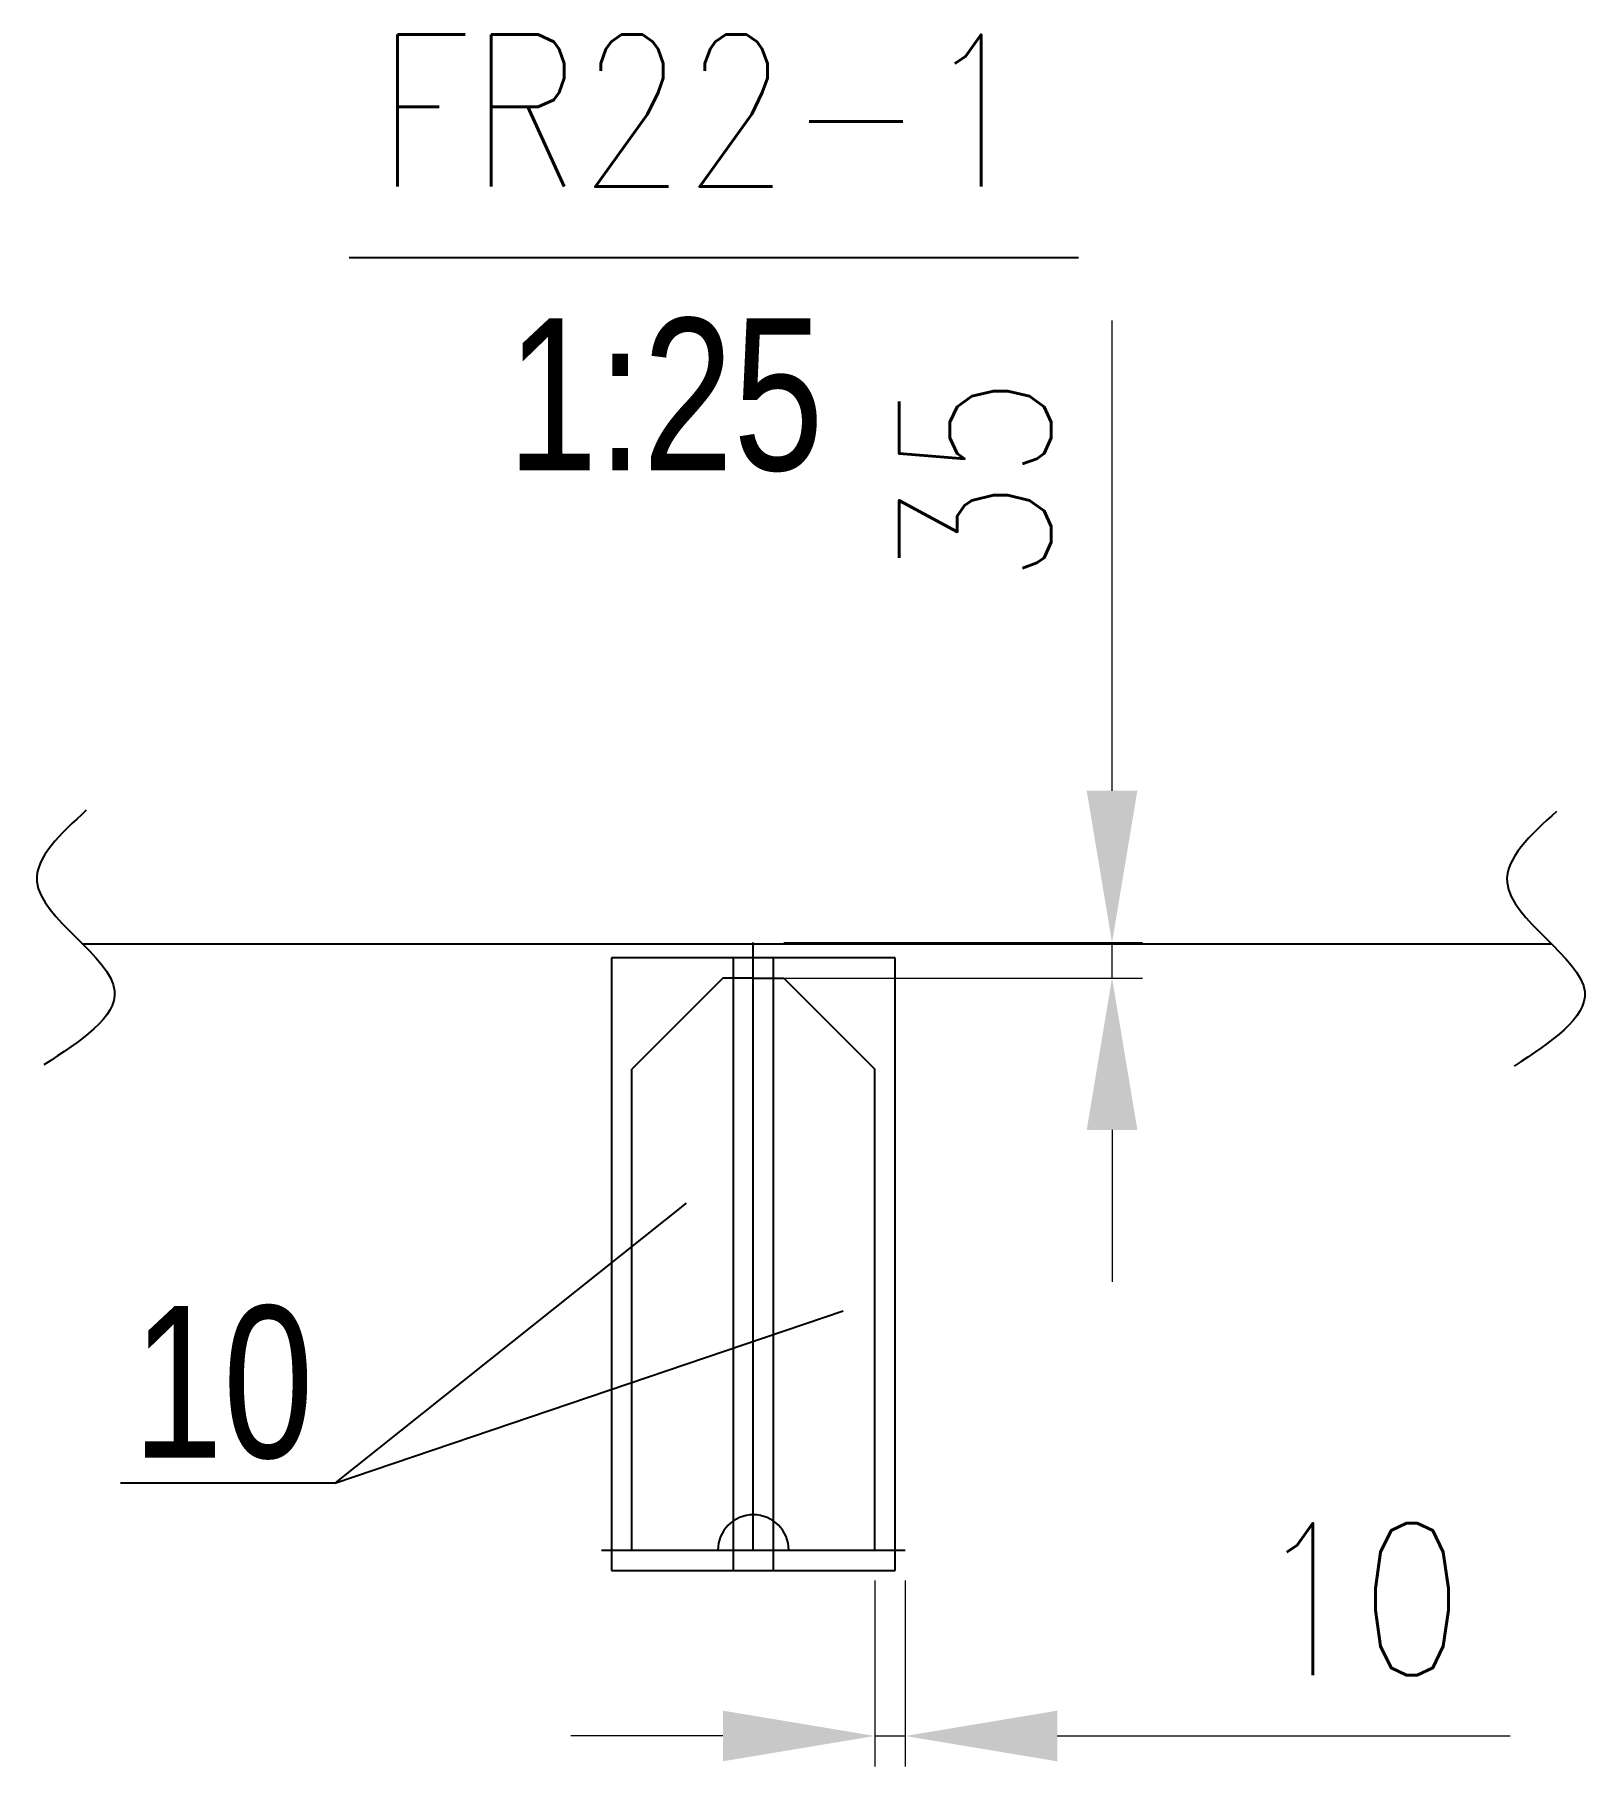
# Model space of a CAD drawing. Header units: millimetres. Extents: x -283009 to -281476, y -42590 to -40880.
import ezdxf
from ezdxf.enums import TextEntityAlignment as Align

# ---------------------------------------------------------------- set-up
doc = ezdxf.new("R2010")
doc.units = ezdxf.units.MM
doc.header["$LTSCALE"] = 50
for name, color, linetype in [('Braket', 30, 'Continuous'), ('Plate_Visible', 3, 'Continuous'), ('TEXT', 4, 'Continuous')]:
    doc.layers.add(name, color=color, linetype=linetype)
doc.styles.add('JNRD_E1', font='romans.shx', dxfattribs={"width": 0.8})
doc.styles.add('ST', font='short.shx', dxfattribs={"width": 0.8, "height": 150, "bigfont": 'js64f.shx'})
doc.dimstyles.new('Jnrd_D150', dxfattribs={"dimtxt": 150, "dimasz": 150, "dimexe": 30, "dimexo": 30, "dimgap": 60, "dimtad": 1, "dimdec": 0, "dimrnd": 0.5, "dimtxsty": 'JNRD_E1', "dimcen": 0, "dimclrd": 1, "dimclre": 1, "dimclrt": 2, "dimazin": 3, "dimtfac": 1, "dimtdec": 0, "dimtmove": 0, "dimatfit": 3, "dimlwd": 5, "dimlwe": 5})

# ---------------------------------------------------------------- blocks, each defined once
blk = doc.blocks.new('*D740')
at = {"color": 1, "lineweight": 5}
for p, q in [((-281945.3, -41626.6), (-281945.3, -41162.3)), ((-282269.4, -41776.6), (-281915.3, -41776.6)), ((-281945.3, -41811.6), (-281945.3, -41776.6)), ((-282269.4, -41811.6), (-281915.3, -41811.6)), ((-281945.3, -41961.6), (-281945.3, -42111.6))]:
    blk.add_line(p, q, dxfattribs=at)
at = {"color": 1}
for points in [[(-281970.3, -41626.6), (-281920.3, -41626.6), (-281945.3, -41776.6)], [(-281920.3, -41961.6), (-281970.3, -41961.6), (-281945.3, -41811.6)]]:
    blk.add_solid(points, dxfattribs=at)
at = {"layer": 'Defpoints', "color": 0}
for p in [(-282299.4, -41776.6), (-281945.3, -41776.6), (-282299.4, -41811.6)]:
    blk.add_point(p, dxfattribs=at)
at = {"color": 2, "insert": (-282080.3, -41319.4), "char_height": 150, "attachment_point": 5, "rotation": 90, "style": 'JNRD_E1'}
blk.add_mtext('\\A1;35', dxfattribs=at)
blk = doc.blocks.new('*D741')
at = {"color": 1, "lineweight": 5}
for p, q in [((-282179.4, -42406.6), (-282179.4, -42590)), ((-282149.4, -42406.6), (-282149.4, -42590)), ((-282329.4, -42560), (-282479.4, -42560)), ((-282179.4, -42560), (-282149.4, -42560)), ((-281999.4, -42560), (-281552.3, -42560))]:
    blk.add_line(p, q, dxfattribs=at)
at = {"color": 1}
for points in [[(-282329.4, -42585), (-282329.4, -42535), (-282179.4, -42560)], [(-281999.4, -42535), (-281999.4, -42585), (-282149.4, -42560)]]:
    blk.add_solid(points, dxfattribs=at)
at = {"layer": 'Defpoints', "color": 0}
for p in [(-282179.4, -42376.6), (-282149.4, -42376.6), (-282149.4, -42560)]:
    blk.add_point(p, dxfattribs=at)
at = {"color": 2, "insert": (-281700.8, -42425), "char_height": 150, "attachment_point": 5, "style": 'JNRD_E1'}
blk.add_mtext('\\A1;10', dxfattribs=at)

msp = doc.modelspace()

# ---------------------------------------------------------------- linework, layer by layer
for p, q in [((-282329.4, -41811.6), (-282419.4, -41901.6)), ((-282299.4, -41811.6), (-282329.4, -41811.6)), ((-282299.4, -41811.6), (-282269.4, -41811.6)), ((-282269.4, -41811.6), (-282179.4, -41901.6)), ((-282419.4, -42376.6), (-282419.4, -41901.6)), ((-282179.4, -42376.6), (-282179.4, -41901.6))]:
    msp.add_line(p, q)
for points in [[(-282365.6, -42034), (-282712.6, -42310.3), (-282210.6, -42140.3)], [(-282712.6, -42310.3), (-282924.2, -42310.3)]]:
    msp.add_lwpolyline(points)
msp.add_arc((-282299.4, -42376.6), 35, 0, 180)
for points in [[(-282957.8, -41645.9), (-282983.3, -41669.2), (-283048.3, -41728.6), (-282879.9, -41819), (-282963.5, -41873.7), (-282999.6, -41897.4)], [(-281506.6, -41647), (-281532.1, -41670.3), (-281597.1, -41729.7), (-281428.8, -41820.1), (-281512.3, -41874.8), (-281548.4, -41898.5)]]:
    msp.add_open_spline(points, degree=3, knots=[0, 0, 0, 0, 85.57533, 218.041889, 319.106363, 319.106363, 319.106363, 319.106363])
at = {"layer": 'Braket'}
for p, q in [((-282279.4, -41791.6), (-282439.4, -41791.6)), ((-282439.4, -41791.6), (-282439.4, -42396.6)), ((-282159.4, -41791.6), (-282319.4, -41791.6)), ((-282319.4, -41791.6), (-282319.4, -42396.6)), ((-282279.4, -42396.6), (-282279.4, -41791.6)), ((-282159.4, -42396.6), (-282159.4, -41791.6)), ((-282439.4, -42396.6), (-282279.4, -42396.6)), ((-282319.4, -42396.6), (-282159.4, -42396.6))]:
    msp.add_line(p, q, dxfattribs=at)
at = {"layer": 'Plate_Visible'}
for p, q in [((-282961.8, -41777.7), (-281511.7, -41777.7)), ((-282299.4, -42376.6), (-282299.4, -41776.6)), ((-282449.4, -42376.6), (-282149.4, -42376.6))]:
    msp.add_line(p, q, dxfattribs=at)
at = {"layer": 'TEXT', "color": 3, "linetype": 'Continuous'}
msp.add_line((-282698.4, -41100), (-281978.4, -41100), dxfattribs=at)

# ---------------------------------------------------------------- texts
at = {"style": 'ST', "width": 0.8}
for s, p in [('1:25', (-282386.2, -41310.1)), ('10', (-282822.8, -42285.3))]:
    msp.add_text(s, height=150, dxfattribs=at).set_placement(p, align=Align.CENTER)
at = {"layer": 'TEXT', "color": 3, "linetype": 'Continuous', "style": 'JNRD_E1', "width": 0.8}
msp.add_text('FR22-1', height=150, dxfattribs=at).set_placement((-282671.2, -41030))

# ---------------------------------------------------------------- dimensions: what is measured, and where the dimension line sits
at = {"color": 6}
dim = msp.add_linear_dim(base=(-281945.3, -41776.6), p1=(-282299.4, -41811.6), p2=(-282299.4, -41776.6), angle=90, dimstyle='Jnrd_D150', dxfattribs=at)
dim.commit()
dim.dimension.update_dxf_attribs({"geometry": '*D740', "text_midpoint": (-282080.3, -41319.4)})
dim = msp.add_linear_dim(base=(-282149.4, -42560), p1=(-282179.4, -42376.6), p2=(-282149.4, -42376.6), text='10', dimstyle='Jnrd_D150', dxfattribs=at)
dim.commit()
dim.dimension.update_dxf_attribs({"geometry": '*D741', "text_midpoint": (-281700.8, -42425)})

doc.saveas('drawing.dxf')
